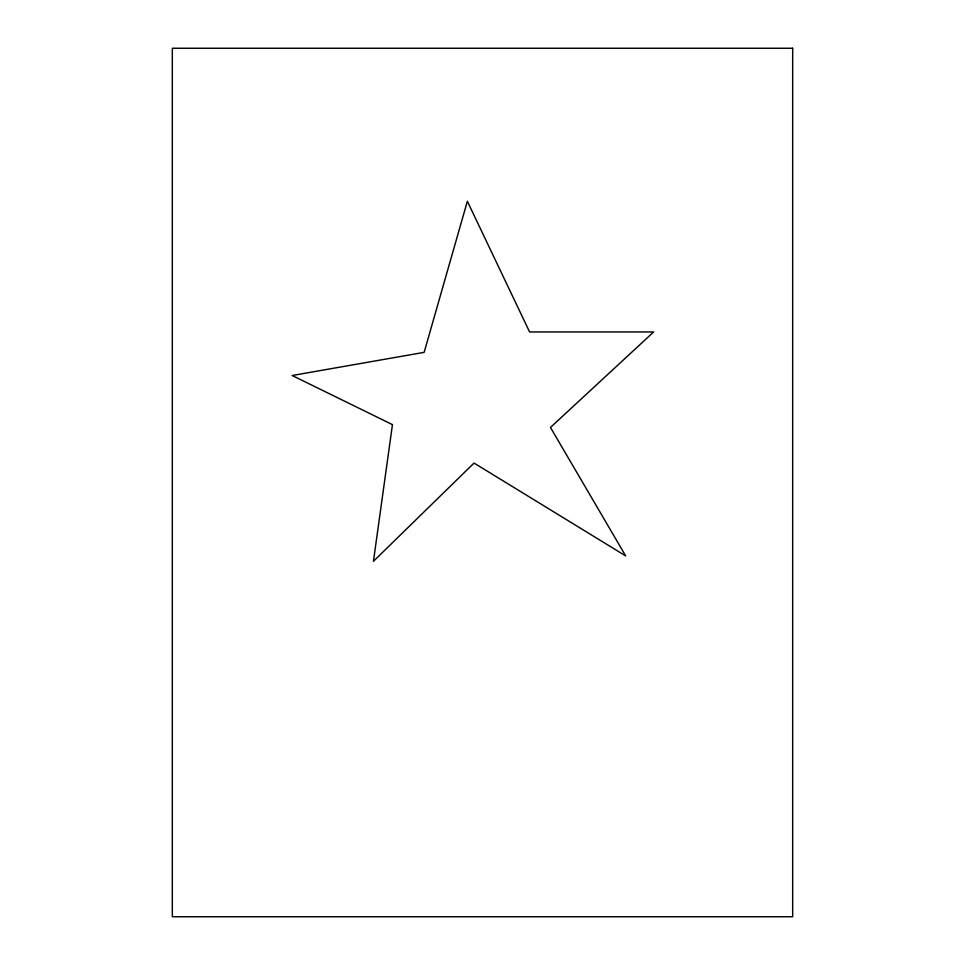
<?xml version="1.0" encoding="UTF-8"?>
<svg xmlns="http://www.w3.org/2000/svg" width="965" height="965" viewBox="0 0 965 965"><rect width="100%" height="100%" fill="white"/><g stroke="black" fill="none" stroke-linecap="round" stroke-linejoin="round"><path stroke-width="1.45" d="M392.453 424.624L373.443 561.292L474.044 463.055L625.706 555.924L550.46 427.459L653.667 331.948L529.592 331.948L467.362 201.263L424.142 352.358L292.166 375.506L392.453 424.624M792.675 48.25L172.325 48.25L172.325 916.75L792.675 916.75L792.675 48.25"/></g></svg>
